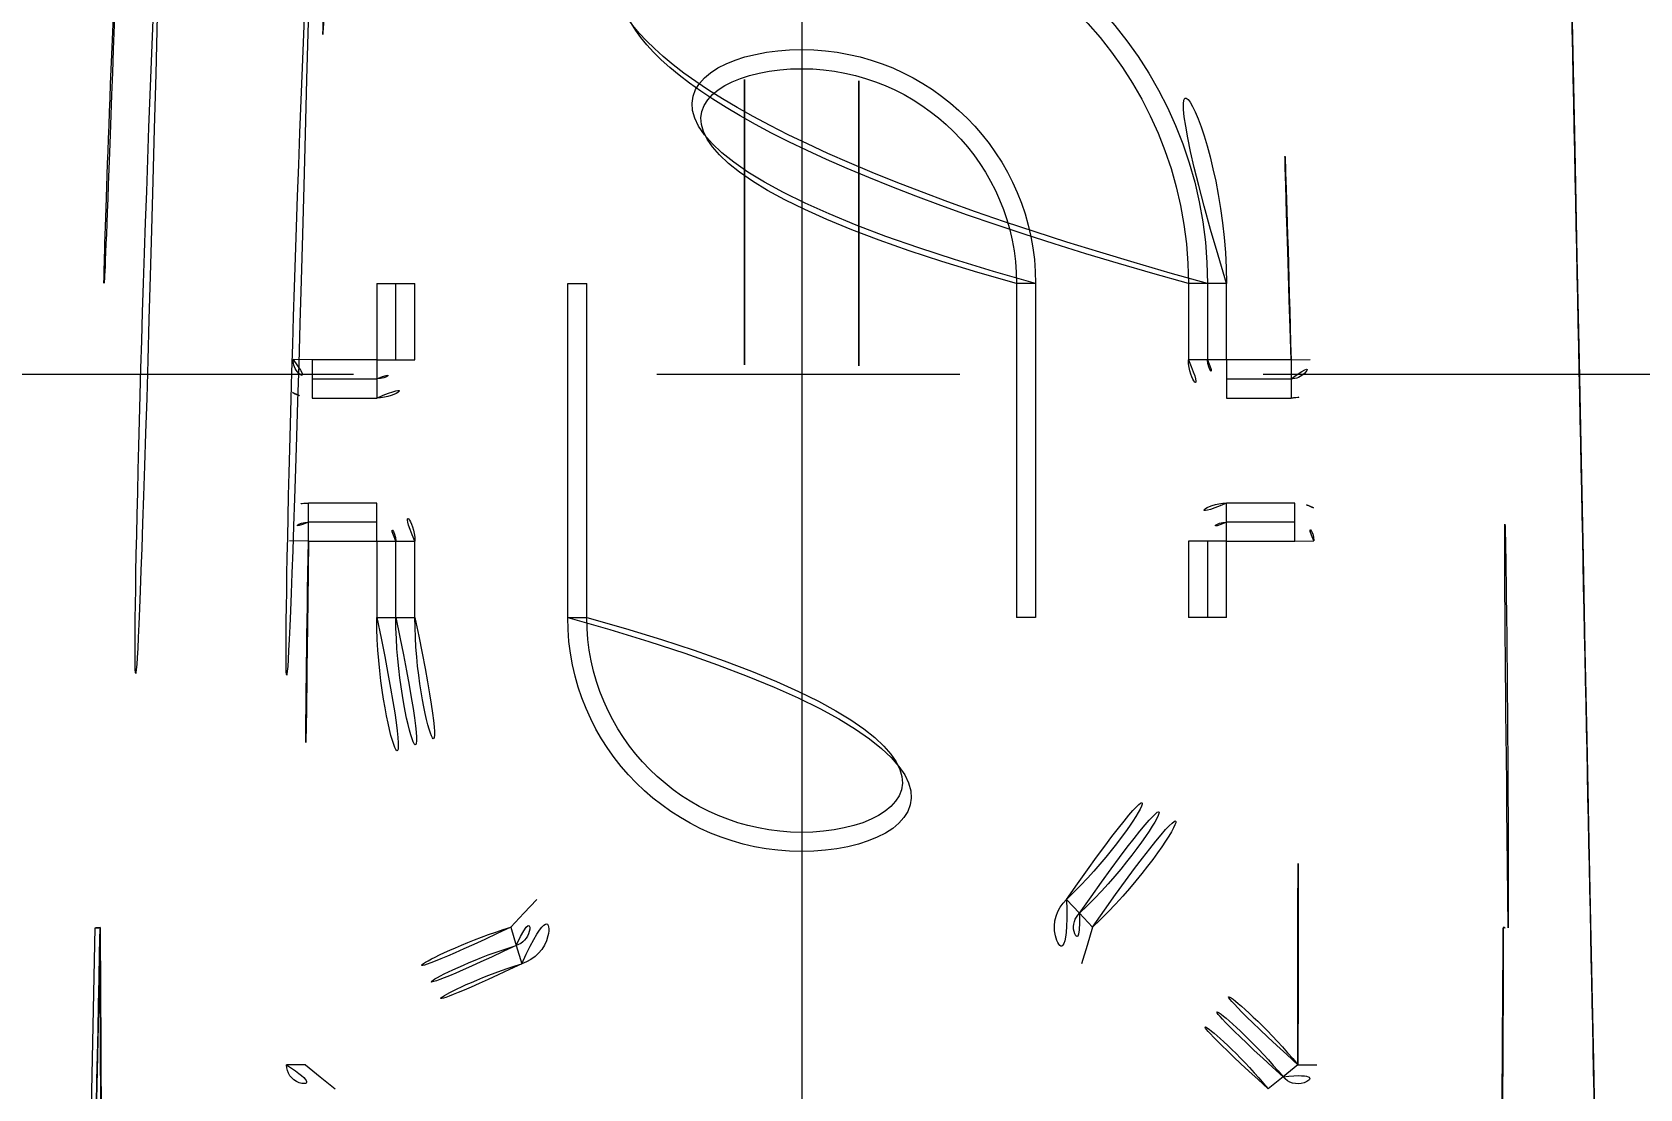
# Model space of a CAD drawing. Extents: x 16296660632 to 16296675328, y -37409619871 to -37409617329.
# Drawn here: x 16296674734.87 to 16296674751.71, y -37409617424.22 to -37409617413.15 of the extents above; entities that cross this region are included whole.
import ezdxf

# ---------------------------------------------------------------- set-up
doc = ezdxf.new("R2010")
doc.units = 0
doc.header["$LTSCALE"] = 10
doc.header["$MEASUREMENT"] = 0
doc.header["$PDMODE"] = 3
doc.header["$PDSIZE"] = -10
doc.linetypes.add('CENTER2', pattern=[28.575, 19.05, -3.175, 3.175, -3.175])
doc.layers.get('DEFPOINTS').update_dxf_attribs({"linetype": 'CONTINUOUS'})
doc.layers.add('1', color=7, linetype='CONTINUOUS', true_color=0xffffff)
doc.layers.add('Cneter', color=1, linetype='CENTER2', lineweight=13)
doc.layers.add('尺寸线层', color=3, linetype='CONTINUOUS', lineweight=18, true_color=0x00ff00)
doc.styles.add('Daelim Dimension', font='')
doc.styles.get('Daelim Dimension').set_extended_font_data('NanumGothic')
doc.dimstyles.new('DEFAULT', dxfattribs={"dimscale": 2, "dimtxt": 2, "dimasz": 2, "dimexe": 0, "dimexo": 2, "dimgap": 1, "dimtad": 1, "dimdec": 1, "dimzin": 9, "dimdsep": 46, "dimtxsty": 'Daelim Dimension', "dimcen": 0.5, "dimclrd": 252, "dimclre": 252, "dimclrt": 3, "dimadec": 1, "dimazin": 0, "dimtfac": 1, "dimtdec": 1, "dimtix": 1, "dimtmove": 0, "dimatfit": 3, "dimfxl": 1, "dimtolj": 1, "dimtzin": 1, "dimlwd": 9, "dimlwe": 9, "dimarcsym": 0})

# ---------------------------------------------------------------- blocks, each defined once
blk = doc.blocks.new('*D65')
at = {"layer": 'DEFPOINTS', "color": 0, "transparency": 16777216}
for p in [(16296674742.93232, -37409617365.43557), (16296674742.93232, -37409618110.035583), (16296674895.033541, -37409618110.035583)]:
    blk.add_point(p, dxfattribs=at)
at = {"layer": '尺寸线层', "color": 5, "lineweight": 9, "transparency": 16777216}
for p, q in [((16296674746.93232, -37409617365.43557), (16296674895.033541, -37409617365.43557)), ((16296674895.033541, -37409617369.43557), (16296674895.033541, -37409618106.035583)), ((16296674746.93232, -37409618110.035583), (16296674895.033541, -37409618110.035583))]:
    blk.add_line(p, q, dxfattribs=at)
at = {"layer": '尺寸线层', "color": 5, "transparency": 16777216}
for points in [[(16296674894.366871, -37409617369.43557), (16296674895.700199, -37409617369.43557), (16296674895.033541, -37409617365.43557)], [(16296674894.366871, -37409618106.035583), (16296674895.700199, -37409618106.035583), (16296674895.033541, -37409618110.035583)]]:
    blk.add_solid(points, dxfattribs=at)
at = {"layer": '尺寸线层', "color": 7, "transparency": 16777216, "insert": (16296674888.033541, -37409617737.735573), "char_height": 10, "attachment_point": 5, "rotation": 90, "style": 'Daelim Dimension'}
blk.add_mtext('\\A1;744.6', dxfattribs=at)

msp = doc.modelspace()

# ---------------------------------------------------------------- linework, layer by layer
at = {"layer": '1', "color": 7, "linetype": 'Continuous', "lineweight": 13}
for p, q in [((16296674738.482321, -37409617415.785568), (16296674738.482321, -37409617416.585571)), ((16296674738.482321, -37409617415.785568), (16296674738.68232, -37409617415.785568)), ((16296674738.68232, -37409617415.785568), (16296674738.88232, -37409617415.785568)), ((16296674738.88232, -37409617416.585571), (16296674738.88232, -37409617415.785568)), ((16296674740.482321, -37409617415.785568), (16296674740.68232, -37409617415.785568)), ((16296674740.482321, -37409617419.285568), (16296674740.482321, -37409617415.785568)), ((16296674745.38232, -37409617415.785568), (16296674745.18232, -37409617415.785568)), ((16296674745.38232, -37409617415.785568), (16296674745.38232, -37409617419.285568)), ((16296674747.18232, -37409617415.785568), (16296674746.982321, -37409617415.785568)), ((16296674746.982321, -37409617415.785568), (16296674746.982321, -37409617416.585571)), ((16296674747.38232, -37409617415.785568), (16296674747.18232, -37409617415.785568)), ((16296674747.38232, -37409617416.585571), (16296674747.38232, -37409617415.785568)), ((16296674737.80759, -37409617416.585571), (16296674737.607651, -37409617416.580513)), ((16296674737.80759, -37409617416.585571), (16296674737.80759, -37409617416.785568)), ((16296674738.482321, -37409617416.585571), (16296674737.80759, -37409617416.585571)), ((16296674738.482321, -37409617416.585571), (16296674738.68232, -37409617416.585571)), ((16296674738.482321, -37409617416.585571), (16296674738.482321, -37409617416.785568)), ((16296674738.68232, -37409617416.585571), (16296674738.88232, -37409617416.585571)), ((16296674747.18232, -37409617416.585571), (16296674746.982321, -37409617416.585571)), ((16296674747.38232, -37409617416.585571), (16296674747.18232, -37409617416.585571)), ((16296674748.057051, -37409617416.585571), (16296674747.38232, -37409617416.585571)), ((16296674747.38232, -37409617416.585571), (16296674747.38232, -37409617416.785568)), ((16296674748.057051, -37409617416.585571), (16296674748.25699, -37409617416.580513)), ((16296674748.057051, -37409617416.585571), (16296674748.057051, -37409617416.785568)), ((16296674737.80759, -37409617416.785568), (16296674737.80759, -37409617416.985573)), ((16296674738.482321, -37409617416.785568), (16296674738.482321, -37409617416.985573)), ((16296674747.38232, -37409617416.785568), (16296674747.38232, -37409617416.985573)), ((16296674748.057051, -37409617416.785568), (16296674748.057051, -37409617416.985573)), ((16296674737.80759, -37409617416.985573), (16296674738.482321, -37409617416.985573)), ((16296674747.38232, -37409617416.985573), (16296674748.057051, -37409617416.985573)), ((16296674738.482321, -37409617418.085571), (16296674737.767191, -37409617418.085571)), ((16296674737.767191, -37409617418.285568), (16296674737.767191, -37409617418.085571)), ((16296674738.482321, -37409617418.285568), (16296674738.482321, -37409617418.085571)), ((16296674748.09745, -37409617418.085571), (16296674747.38232, -37409617418.085571)), ((16296674747.38232, -37409617418.285568), (16296674747.38232, -37409617418.085571)), ((16296674748.09745, -37409617418.285568), (16296674748.09745, -37409617418.085571)), ((16296674737.767191, -37409617418.485573), (16296674737.767191, -37409617418.285568)), ((16296674738.482321, -37409617418.485573), (16296674738.482321, -37409617418.285568)), ((16296674747.38232, -37409617418.485573), (16296674747.38232, -37409617418.285568)), ((16296674748.09745, -37409617418.485573), (16296674748.09745, -37409617418.285568)), ((16296674737.767191, -37409617418.485573), (16296674737.567221, -37409617418.482117)), ((16296674737.767191, -37409617418.485573), (16296674738.482321, -37409617418.485573)), ((16296674738.482321, -37409617418.485573), (16296674738.68232, -37409617418.485573)), ((16296674738.482321, -37409617418.485573), (16296674738.482321, -37409617419.285568)), ((16296674738.68232, -37409617418.485573), (16296674738.88232, -37409617418.485573)), ((16296674738.88232, -37409617419.285568), (16296674738.88232, -37409617418.485573)), ((16296674747.18232, -37409617418.485573), (16296674746.982321, -37409617418.485573)), ((16296674746.982321, -37409617418.485573), (16296674746.982321, -37409617419.285568)), ((16296674747.38232, -37409617418.485573), (16296674747.18232, -37409617418.485573)), ((16296674747.38232, -37409617418.485573), (16296674748.09745, -37409617418.485573)), ((16296674747.38232, -37409617419.285568), (16296674747.38232, -37409617418.485573)), ((16296674748.09745, -37409617418.485573), (16296674748.297421, -37409617418.482117)), ((16296674738.482321, -37409617419.285568), (16296674738.68232, -37409617419.285568)), ((16296674738.68232, -37409617419.285568), (16296674738.88232, -37409617419.285568)), ((16296674740.482321, -37409617419.285568), (16296674740.68232, -37409617419.285568)), ((16296674745.38232, -37409617419.285568), (16296674745.18232, -37409617419.285568)), ((16296674747.18232, -37409617419.285568), (16296674746.982321, -37409617419.285568)), ((16296674747.38232, -37409617419.285568), (16296674747.18232, -37409617419.285568)), ((16296674740.02228, -37409617422.383011), (16296674740.15922, -37409617422.237251)), ((16296674745.842369, -37409617422.383011), (16296674745.70542, -37409617422.237251)), ((16296674739.88533, -37409617422.52877), (16296674740.02228, -37409617422.383011)), ((16296674745.979309, -37409617422.52877), (16296674745.842369, -37409617422.383011)), ((16296674739.88533, -37409617422.52877), (16296674739.943621, -37409617422.720093)), ((16296674745.979309, -37409617422.52877), (16296674745.921021, -37409617422.720093)), ((16296674739.943621, -37409617422.720093), (16296674740.001909, -37409617422.911407)), ((16296674745.921021, -37409617422.720093), (16296674745.86272, -37409617422.911407)), ((16296674737.736691, -37409617423.969521), (16296674737.536699, -37409617423.970741)), ((16296674737.736691, -37409617423.969521), (16296674737.89155, -37409617424.096077)), ((16296674748.127951, -37409617423.969521), (16296674747.973089, -37409617424.096077)), ((16296674748.127951, -37409617423.969521), (16296674748.32795, -37409617423.970741)), ((16296674737.89155, -37409617424.096077), (16296674738.04641, -37409617424.222649)), ((16296674747.973089, -37409617424.096077), (16296674747.81823, -37409617424.222649))]:
    msp.add_line(p, q, dxfattribs=at)
at = {"layer": '1', "color": 7, "linetype": 'Continuous', "lineweight": 18}
for p, q in [((16296674738.68232, -37409617416.585571), (16296674738.68232, -37409617415.785568)), ((16296674740.68232, -37409617419.285568), (16296674740.68232, -37409617415.785568)), ((16296674745.18232, -37409617415.785568), (16296674745.18232, -37409617419.285568)), ((16296674747.18232, -37409617415.785568), (16296674747.18232, -37409617416.585571)), ((16296674737.80759, -37409617416.785568), (16296674738.482321, -37409617416.785568)), ((16296674747.38232, -37409617416.785568), (16296674748.057051, -37409617416.785568)), ((16296674738.482321, -37409617418.285568), (16296674737.767191, -37409617418.285568)), ((16296674748.09745, -37409617418.285568), (16296674747.38232, -37409617418.285568)), ((16296674738.68232, -37409617419.285568), (16296674738.68232, -37409617418.485573)), ((16296674747.18232, -37409617418.485573), (16296674747.18232, -37409617419.285568)), ((16296674735.18232, -37409617439.935471), (16296674735.53232, -37409617422.535568))]:
    msp.add_line(p, q, dxfattribs=at)
for centre, radius, start, end in [((16296674972.94232, -37409617422.535568), 236.99111, 177.20036507, 182.79963493), ((16296674512.922319, -37409617422.535568), 236.99111, 357.20036507, 2.79963493), ((16296674972.94232, -37409617422.535568), 235.41, 177.20036507, 182.79963493), ((16296674512.922319, -37409617422.535568), 235.41, 357.20036507, 2.79963493), ((16296674742.93232, -37409617415.785568), 4.25, 0, 180), ((16296674972.94232, -37409617422.535568), 237.41, 177.34959637, 180), ((16296674512.922319, -37409617422.535568), 237.41, 0, 2.65040363), ((16296674742.93232, -37409617415.785568), 2.25, 0, 180), ((16296674737.80759, -37409617416.585571), 0.2, 178.5503147, 270), ((16296674738.482321, -37409617416.585571), 0.2, 270, 0), ((16296674747.38232, -37409617416.585571), 0.2, 180, 270), ((16296674748.057051, -37409617416.585571), 0.2, 270, 1.4496853), ((16296674737.767191, -37409617418.485573), 0.2, 90, 179.0133436), ((16296674738.482321, -37409617418.485573), 0.2, 0, 90), ((16296674747.38232, -37409617418.485573), 0.2, 90, 180), ((16296674748.09745, -37409617418.485573), 0.2, 0.9866564, 90), ((16296674742.93232, -37409617419.285568), 4.25, 180, 226.7867994), ((16296674742.93232, -37409617419.285568), 2.25, 180, 0), ((16296674742.93232, -37409617419.285568), 4.25, 313.2132006, 0), ((16296674739.88533, -37409617422.52877), 0.2, 286.9453136, 46.7867994), ((16296674745.979309, -37409617422.52877), 0.2, 133.2132006, 253.0546864), ((16296674741.18232, -37409617426.785568), 4.25, 106.9453136, 140.741465), ((16296674744.68232, -37409617426.785568), 4.25, 39.258535, 73.0546864), ((16296674737.736691, -37409617423.969521), 0.2, 180.3492709, 320.741465), ((16296674748.127951, -37409617423.969521), 0.2, 219.258535, 359.6507291)]:
    msp.add_arc(centre, radius, start, end, dxfattribs=at)
at = {"layer": '1', "color": 7, "linetype": 'Continuous', "lineweight": 13}
for centre, radius, start, end in [((16296674972.94232, -37409617422.535568), 235.21, 177.20036507, 178.55031474), ((16296674512.922319, -37409617422.535568), 235.21, 1.44968526, 2.79963493), ((16296674742.93232, -37409617415.785568), 4.45, 114.5653482, 180), ((16296674742.93232, -37409617415.785568), 4.05, 0, 180), ((16296674742.93232, -37409617415.785568), 4.45, 0, 65.4346518), ((16296674742.93232, -37409617415.785568), 2.45, 0, 180), ((16296674738.482321, -37409617416.585571), 0.4, 270, 0), ((16296674747.38232, -37409617416.585571), 0.4, 180, 270), ((16296674737.80759, -37409617416.585571), 0.4, 238.592638, 270), ((16296674748.057051, -37409617416.585571), 0.4, 270, 301.407362), ((16296674737.767191, -37409617418.485573), 0.4, 90, 118.9711846), ((16296674738.482321, -37409617418.485573), 0.4, 0, 90), ((16296674747.38232, -37409617418.485573), 0.4, 90, 180), ((16296674748.09745, -37409617418.485573), 0.4, 61.0288154, 90), ((16296674972.94232, -37409617422.535568), 235.21, 179.01334357, 180.34927089), ((16296674512.922319, -37409617422.535568), 235.21, 359.65072911, 0.98665643), ((16296674742.93232, -37409617419.285568), 4.45, 180, 226.7867994), ((16296674742.93232, -37409617419.285568), 4.05, 180, 226.7867994), ((16296674742.93232, -37409617419.285568), 2.45, 180, 0), ((16296674742.93232, -37409617419.285568), 4.05, 313.2132006, 0), ((16296674742.93232, -37409617419.285568), 4.45, 313.2132006, 0), ((16296674739.88533, -37409617422.52877), 0.4, 286.9453136, 46.7867994), ((16296674745.979309, -37409617422.52877), 0.4, 133.2132006, 253.0546864), ((16296674741.18232, -37409617426.785568), 4.45, 106.9453136, 140.741465), ((16296674744.68232, -37409617426.785568), 4.45, 39.258535, 73.0546864), ((16296674741.18232, -37409617426.785568), 4.05, 106.9453136, 140.741465), ((16296674744.68232, -37409617426.785568), 4.05, 39.258535, 73.0546864)]:
    msp.add_arc(centre, radius, start, end, dxfattribs=at)
for points in [[(16296674750.95282, -37409617410.746483), (16296674751.010969, -37409617413.578308), (16296674751.12324, -37409617419.046768), (16296674751.28031, -37409617426.700157), (16296674751.42384, -37409617433.695312), (16296674751.51066, -37409617437.92775), (16296674751.55184, -37409617439.93557)], [(16296674735.58536, -37409617422.533508), (16296674735.468861, -37409617428.266403), (16296674735.352289, -37409617433.999107), (16296674735.235649, -37409617439.731552)]]:
    msp.add_open_spline(points, degree=3, dxfattribs=at)
at = {"layer": '1', "color": 7, "linetype": 'Continuous', "lineweight": 18}
for points, degree in [([(16296674742.332319, -37409617413.649879), (16296674742.332319, -37409617416.236397), (16296674742.332319, -37409617418.822922), (16296674742.332319, -37409617421.409439)], 3), ([(16296674743.53232, -37409617413.661217), (16296674743.53232, -37409617416.24736), (16296674743.53232, -37409617418.833504), (16296674743.53232, -37409617421.41964)], 3), ([(16296674735.58536, -37409617422.533508), (16296674735.53232, -37409617422.535568)], 1), ([(16296674750.279341, -37409617422.533508), (16296674750.297001, -37409617422.534187), (16296674750.314659, -37409617422.534882), (16296674750.332319, -37409617422.535568)], 3)]:
    msp.add_open_spline(points, degree=degree, dxfattribs=at)
for points, knots in [([(16296674735.5853, -37409617422.533508), (16296674735.58532, -37409617422.537407), (16296674735.58534, -37409617422.545212), (16296674735.585381, -37409617422.557037), (16296674735.585421, -37409617422.56897), (16296674735.585449, -37409617422.580994), (16296674735.585489, -37409617422.593117), (16296674735.58552, -37409617422.605347), (16296674735.58555, -37409617422.617683), (16296674735.585581, -37409617422.630112), (16296674735.585609, -37409617422.642639), (16296674735.58564, -37409617422.655273), (16296674735.585661, -37409617422.667999), (16296674735.58569, -37409617422.680832), (16296674735.585711, -37409617422.693771), (16296674735.585739, -37409617422.706802), (16296674735.58576, -37409617422.722168), (16296674735.585791, -37409617422.740227), (16296674735.585819, -37409617422.761337), (16296674735.585871, -37409617422.783638), (16296674735.585911, -37409617422.807129), (16296674735.585951, -37409617422.831818), (16296674735.586, -37409617422.857697), (16296674735.58606, -37409617422.884773), (16296674735.586161, -37409617422.929512), (16296674735.586309, -37409617422.995407), (16296674735.58655, -37409617423.085953), (16296674735.586849, -37409617423.188103), (16296674735.58728, -37409617423.316261), (16296674735.587891, -37409617423.471916), (16296674735.588739, -37409617423.656563), (16296674735.589821, -37409617423.857201), (16296674735.591249, -37409617424.08503), (16296674735.593081, -37409617424.339767), (16296674735.59544, -37409617424.621109), (16296674735.598249, -37409617424.917587), (16296674735.600491, -37409617425.120293), (16296674735.601641, -37409617425.224167)], [0, 0, 0, 0, 0.004650977, 0.009308203, 0.013973436, 0.018648422, 0.023334898, 0.028034587, 0.032749197, 0.037480422, 0.042229937, 0.046999398, 0.051790438, 0.056604673, 0.061443691, 0.066309058, 0.071202314, 0.078615452, 0.086469532, 0.094764663, 0.103500935, 0.112678427, 0.122297206, 0.13235733, 0.142858851, 0.172174546, 0.205782777, 0.243685371, 0.285883598, 0.348427471, 0.416896053, 0.491290905, 0.571613245, 0.670301188, 0.774594323, 0.884493644, 1, 1, 1, 1]), ([(16296674750.263, -37409617425.224159), (16296674750.26368, -37409617425.163361), (16296674750.26502, -37409617425.043823), (16296674750.26684, -37409617424.867577), (16296674750.268471, -37409617424.69751), (16296674750.26993, -37409617424.533623), (16296674750.271231, -37409617424.375877), (16296674750.27239, -37409617424.224319), (16296674750.273411, -37409617424.078918), (16296674750.2743, -37409617423.939697), (16296674750.275089, -37409617423.806633), (16296674750.275761, -37409617423.679749), (16296674750.27635, -37409617423.559021), (16296674750.27685, -37409617423.444473), (16296674750.277281, -37409617423.336082), (16296674750.277639, -37409617423.233871), (16296674750.277941, -37409617423.137833), (16296674750.278299, -37409617423.009972), (16296674750.278641, -37409617422.864388), (16296674750.27887, -37409617422.733963), (16296674750.278999, -37409617422.656929), (16296674750.279051, -37409617422.622551), (16296674750.2791, -37409617422.597153), (16296674750.27914, -37409617422.580727), (16296674750.279169, -37409617422.568253), (16296674750.2792, -37409617422.556938), (16296674750.27924, -37409617422.545639), (16296674750.279289, -37409617422.537361), (16296674750.279329, -37409617422.53418), (16296674750.279341, -37409617422.533508)], [0, 0, 0, 0, 0.067564566, 0.132845462, 0.195842818, 0.256556776, 0.314987496, 0.371135158, 0.424999962, 0.476582138, 0.525881947, 0.572899686, 0.617635701, 0.66009039, 0.700264222, 0.738157749, 0.77377163, 0.807106658, 0.88041, 0.935855393, 0.952533574, 0.966632296, 0.97447065, 0.981231625, 0.985284669, 0.988803667, 0.994375573, 0.998809487, 1, 1, 1, 1])]:
    msp.add_open_spline(points, degree=3, knots=knots, dxfattribs=at)
at = {"layer": 'Cneter', "lineweight": 5, "ltscale": 0.1}
for p, q in [((16296674742.93232, -37409617380.297729), (16296674742.93232, -37409617464.822632)), ((16296674719.19034, -37409617416.735573), (16296674766.674299, -37409617416.735573))]:
    msp.add_line(p, q, dxfattribs=at)

# ---------------------------------------------------------------- dimensions: what is measured, and where the dimension line sits
at = {"layer": '尺寸线层', "color": 5}
dim = msp.add_linear_dim(base=(16296674895.033541, -37409618110.035583), p1=(16296674742.93232, -37409617365.43557), p2=(16296674742.93232, -37409618110.035583), angle=90, dimstyle='DEFAULT', override={"dimtxt": 5, "dimclrd": 5, "dimclre": 5, "dimclrt": 7}, dxfattribs=at)
dim.commit()
dim.dimension.update_dxf_attribs({"geometry": '*D65', "text_midpoint": (16296674888.033541, -37409617737.735573)})

doc.saveas('drawing.dxf')
